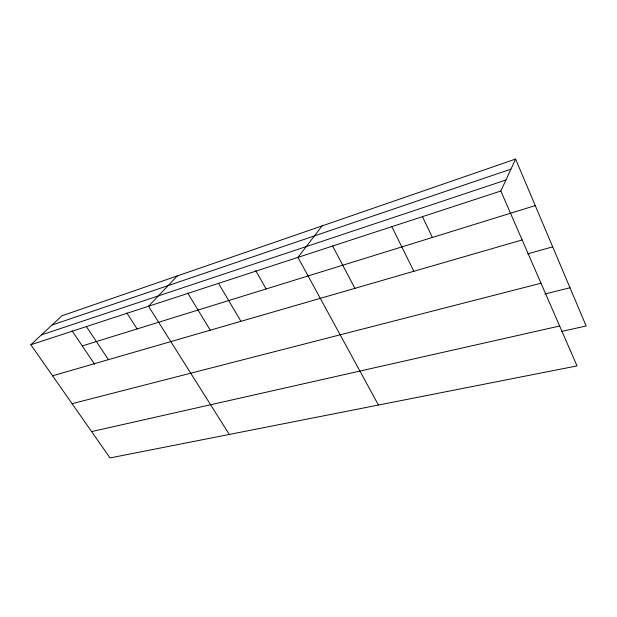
<?xml version="1.0" encoding="UTF-8"?>
<svg xmlns="http://www.w3.org/2000/svg" width="617" height="617" viewBox="0 0 617 617"><rect width="100%" height="100%" fill="white"/><g stroke="black" fill="none" stroke-linecap="round" stroke-linejoin="round"><path stroke-width="0.93" d="M500.834 191.023L577.026 365.912L110.05 457.937L30.85 344.741L500.834 191.023L515.588 159.063L586.15 325.984L561.863 331.375M322.082 225.915L297.965 257.374L378.429 405.045M177.318 275.922L148.543 306.248L229.285 434.437M30.85 344.741L61.931 315.781L515.588 159.063M51.982 325.051L510.938 169.151M41.424 334.892L505.925 180.002M82.269 345.921L535.255 205.584M52.592 375.815L522.152 239.944M527.828 253.788L552.701 246.854M72.089 403.68L541.001 283.218M544.834 294.024L569.992 287.761M91.617 431.591L559.642 326.015M72.096 330.851L94.617 364.223M86.395 326.57L108.445 359.649M126.824 312.927L137.105 328.93M187.676 292.99L210.243 330.157M218.534 283.35L240.915 321.318M255.754 270.686L266.135 288.957M332.632 245.99L355.03 288.594M391.834 226.67L413.845 271.279M422.421 216.582L432.378 237.46"/></g></svg>
